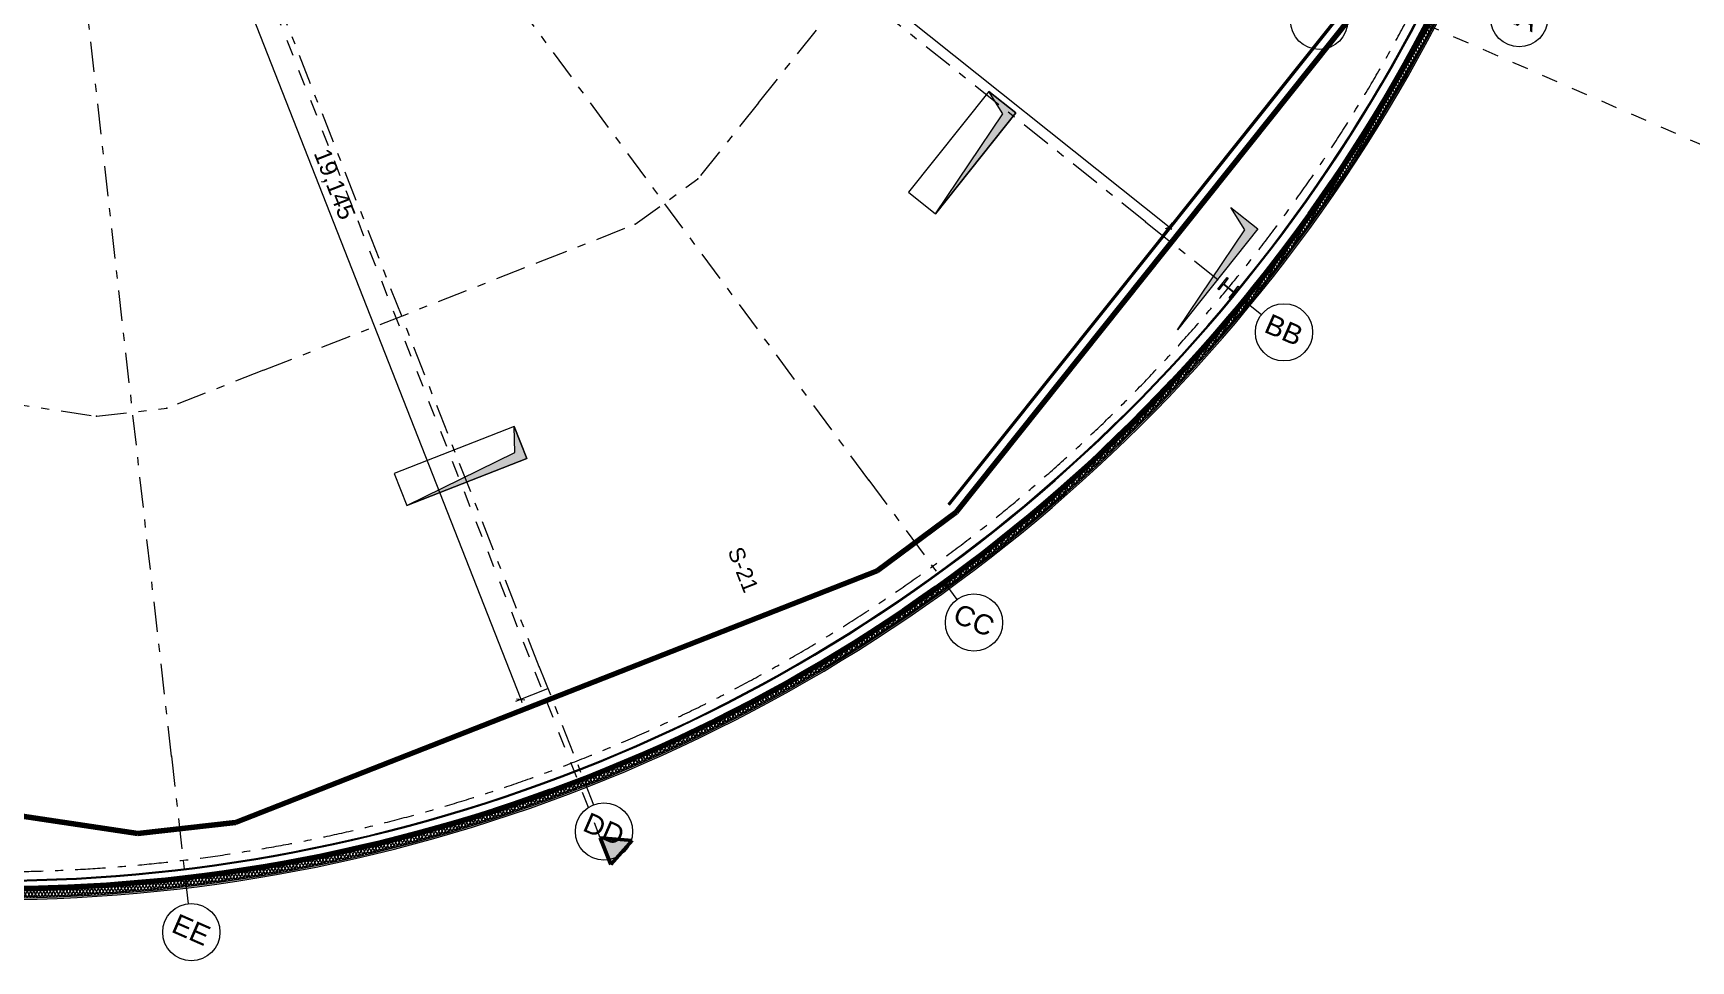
# Model space of a CAD drawing. Header units: millimetres. Extents: x -50172 to 90294, y -80883 to 956680.
# Drawn here: x -26051 to 2893, y -73314 to -57114 of the extents above; entities that cross this region are included whole.
import ezdxf
from ezdxf.enums import TextEntityAlignment as Align

# ---------------------------------------------------------------- set-up
doc = ezdxf.new("R2010")
doc.units = ezdxf.units.MM
doc.header["$MEASUREMENT"] = 0
doc.linetypes.add('Dashed', pattern=[564.444447, 282.222223, -282.222223])
doc.linetypes.add('Double Dashed', pattern=[1093.611073, 529.166651, -211.666656, 141.111112, -211.666656])
for name, color, linetype in [('A-25-M_Wall_Ext', 7, 'Continuous'), ('A-95-MC_Marker_Section_P2.Marker', 7, 'Continuous'), ('COLUMN.IFC Import', 7, 'Continuous'), ('New_A-05-M_Gross_Int_Plant', 7, 'Continuous'), ('New_A-15-MG_Structural_Grid_Phase_2', 7, 'Continuous'), ('New_A-25-M_Wall_Ext', 7, 'Continuous'), ('New_A-60-M_Mechanical', 7, 'Continuous'), ('New_A-95-D_1_100', 7, 'Continuous')]:
    doc.layers.add(name, color=color, linetype=linetype)
for name, color, linetype, lineweight in [('A-25-M_Wall_Ext_Pen_No__1', 7, 'Continuous', 13), ('A-95-MC_Marker_Section_P2.Marker_Pen_No__1', 7, 'Continuous', 13), ('A-95-MC_Marker_Section_P2.Marker_Pen_No__6', 7, 'Continuous', 35), ('COLUMN.IFC Import_Pen_No__2', 8, 'Continuous', 15), ('New_A-05-M_Gross_Int_Plant_Pen_No__198', 7, 'Continuous', 100), ('New_A-25-M_Wall_Ext_Pen_No__87', 8, 'Continuous', 20), ('New_A-60-M_Mechanical_Pen_No__1', 7, 'Continuous', 13), ('New_A-60-M_Mechanical_Pen_No__89', 8, 'Continuous', 20), ('New_A-95-D_1_100_Pen_No__1', 7, 'Continuous', 13), ('New_ArchiCAD Zone Stamps_Pen_No__9', 7, 'Continuous', 13)]:
    doc.layers.add(name, color=color, linetype=linetype, lineweight=lineweight)
for name, color, linetype, lineweight, true_color in [('A-25-M_Wall_Ext_Pen_No__107', 7, 'Continuous', 15, 0xa6a6a6), ('A-95-MC_Marker_Section_P2.Marker_Pen_No__25', 7, 'Continuous', 50, 0x2a2a2a), ('New_A-15-MG_Structural_Grid_Phase_2_Pen_No__222', 7, 'Continuous', 13, 0x65af33)]:
    doc.layers.add(name, color=color, linetype=linetype, lineweight=lineweight, true_color=true_color)
doc.styles.add('GENERATED_STYLE_2', font='')
doc.styles.add('GENERATED_STYLE_3', font='')
doc.styles.add('GENERATED_STYLE_4', font='')
doc.styles.get('GENERATED_STYLE_2').set_extended_font_data('Arial', bold=True)
doc.styles.get('GENERATED_STYLE_3').set_extended_font_data('Arial')
doc.styles.get('GENERATED_STYLE_4').set_extended_font_data('Swis721 BT')
doc.dimstyles.new('GENERATED_STYLE__2', dxfattribs={"dimtxt": 300, "dimasz": 95, "dimexe": 0.18, "dimexo": 0, "dimgap": 0.09, "dimtad": 1, "dimdec": 0, "dimzin": 0, "dimdsep": 46, "dimtxsty": 'GENERATED_STYLE_3', "dimblk": 'ARROWHEAD_2', "dimblk1": 'ARROWHEAD_2', "dimblk2": 'ARROWHEAD_2', "dimcen": 0.09, "dimclrd": 7, "dimclre": 7, "dimclrt": 7, "dimadec": 0, "dimazin": 0, "dimtfac": 1, "dimtdec": 4, "dimtmove": 0, "dimatfit": 3, "dimfxl": 1, "dimtolj": 1, "dimtzin": 0, "dimarcsym": 0})
pattern_1 = [(60, (0, 0), (-43.30127, 25), []), (120, (0, 0), (43.30127, 25), [])]

# ---------------------------------------------------------------- blocks, each defined once
blk = doc.blocks.new('VENTS__4_1', base_point=(-27759, -71242))
at = {"layer": 'New_A-05-M_Gross_Int_Plant_Pen_No__198', "linetype": 'Continuous'}
for p, q in [((-2621, -56306), (-9936, -65482)), ((-9936, -65482), (-11317, -66502)), ((-11317, -66502), (-22517, -70900)), ((-24222, -71093), (-36121, -69302)), ((-22517, -70900), (-24222, -71093))]:
    blk.add_line(p, q, dxfattribs=at)
blk.add_arc((-26646, -43925), 28129, 246.4404, 336.4588, dxfattribs=at)
at = {"layer": 'New_ArchiCAD Zone Stamps_Pen_No__9'}
for tag, height, style, p in [('ROOM_NAME', 200, 'GENERATED_STYLE_2', (-28182, -70863)), ('measuredAreaCode', 175, 'GENERATED_STYLE_3', (-28335, -71208)), ('DUMMY_649', 175, 'GENERATED_STYLE_3', (-28066, -71325)), ('DUMMY_650', 175, 'GENERATED_STYLE_3', (-27638, -71512)), ('DUMMY_651', 117, 'GENERATED_STYLE_3', (-27394, -71605))]:
    blk.add_attdef(tag, text='', height=height, rotation=336.4404, dxfattribs=dict(at, style=style)).set_placement(p, align=Align.TOP_LEFT)
blk = doc.blocks.new('Slab_9_1', base_point=(-10296, -60267))
at = {"layer": 'New_A-60-M_Mechanical_Pen_No__89', "linetype": 'Continuous', "flags": 128}
blk.add_lwpolyline([(-10296, -60267), (-8893, -58507), (-9363, -58133), (-10765, -59893)], close=True, dxfattribs=at)
blk = doc.blocks.new('Slab_10_1', base_point=(-19528, -65362))
at = {"layer": 'New_A-60-M_Mechanical_Pen_No__89', "linetype": 'Continuous', "flags": 128}
blk.add_lwpolyline([(-19528, -65362), (-17434, -64540), (-17653, -63981), (-19747, -64803)], close=True, dxfattribs=at)
blk = doc.blocks.new('Wall_99_1', base_point=(-2760, -56162))
at = {"layer": 'New_A-25-M_Wall_Ext_Pen_No__87', "linetype": 'Continuous', "flags": 128}
for points in [[(-2760, -56162), (-10074, -65339)], [(-9936, -65482), (-2622, -56307)]]:
    blk.add_lwpolyline(points, dxfattribs=at)
blk = doc.blocks.new('Wall_381_1', base_point=(-38295, -69817))
at = {"layer": 'A-25-M_Wall_Ext_Pen_No__107', "linetype": 'Continuous'}
h = blk.add_hatch(dxfattribs=at)
h.set_pattern_fill('Batt_Insulation_0001', color=256, style=0, pattern_type=2)
h.set_pattern_definition(pattern_1)
h.paths.add_polyline_path([(-38283, -69792, 0.417312), (-650, -55000), (-673, -54990, -0.41731), (-38273, -69770)])
h = blk.add_hatch(dxfattribs=at)
h.set_pattern_fill('Batt_Insulation_0001', color=256, style=0, pattern_type=2)
h.set_pattern_definition(pattern_1)
h.paths.add_polyline_path([(-38273, -69770, 0.41731), (-673, -54990), (-765, -54950, -0.417301), (-38232, -69679)])
h = blk.add_hatch(dxfattribs=at)
h.set_pattern_fill('Plywood_0001', color=256, style=0, pattern_type=2)
h.set_pattern_definition([(0, (0, 0), (0, 200), [])])
h.paths.add_polyline_path([(-38232, -69679, 0.417301), (-765, -54950), (-781, -54943, -0.417299), (-38224, -69662)])
at = {"layer": 'A-25-M_Wall_Ext_Pen_No__107', "linetype": 'Continuous', "lineweight": 0, "true_color": 0x535353}
for points in [[(-38224, -69662, 0.417299), (-781, -54943), (-783, -54942, -0.417299), (-38223, -69660)], [(-38161, -69524, 0.417286), (-921, -54883), (-923, -54882, -0.417285), (-38160, -69522)]]:
    blk.add_hatch(color=251, dxfattribs=at).paths.add_polyline_path(points)
at = {"layer": 'A-25-M_Wall_Ext_Pen_No__107', "linetype": 'Continuous'}
h = blk.add_hatch(dxfattribs=at)
h.set_pattern_fill('Plaster_0001', color=256, style=0, pattern_type=2)
h.set_pattern_definition([(201.458, (0, 0), (-63.3617, 161.19955), [0, -100]), (201.458, (-14.85, -98.89), (-63.3617, 161.19955), [0, -100])])
h.paths.add_polyline_path([(-38160, -69522, 0.417285), (-923, -54882), (-937, -54876, -0.417284), (-38154, -69508)])
blk.add_hatch(color=256, dxfattribs=at).paths.add_polyline_path([(-38295, -69817, 0.417314), (-625, -55010), (-650, -55000, -0.417312), (-38283, -69792)])
at = {"layer": 'A-25-M_Wall_Ext_Pen_No__1', "linetype": 'Continuous'}
for radius, start, end in [(28418, 246.1562, 336.7612), (28318, 246.1585, 336.7618), (28300, 246.159, 336.7619), (28298, 246.159, 336.7619), (28148, 246.1625, 336.7628), (28146, 246.1625, 336.7628), (28131, 246.1629, 336.7629), (28470, 246.1551, 336.7609), (28443, 246.1557, 336.7611)]:
    blk.add_arc((-26785, -43777), radius, start, end, dxfattribs=at)
blk = doc.blocks.new('Wall_397_1', base_point=(-2746, -56152))
at = {"layer": 'A-25-M_Wall_Ext_Pen_No__107', "linetype": 'Continuous'}
for points in [[(-2746, -56152), (-10078, -65341), (-10069, -65350), (-2737, -56162)], [(-2737, -56162), (-10069, -65350), (-10060, -65359), (-2728, -56171)], [(-9948, -65476), (-2617, -56288), (-2625, -56279), (-9956, -65467)], [(-9939, -65485), (-2608, -56297), (-2617, -56288), (-9948, -65476)]]:
    blk.add_hatch(color=256, dxfattribs=at).paths.add_polyline_path(points)
at = {"layer": 'A-25-M_Wall_Ext_Pen_No__1', "linetype": 'Continuous'}
for p, q in [((-2737, -56162), (-10069, -65350)), ((-2728, -56171), (-10060, -65359)), ((-9956, -65467), (-2625, -56279)), ((-9948, -65476), (-2617, -56288))]:
    blk.add_line(p, q, dxfattribs=at)
at = {"layer": 'A-25-M_Wall_Ext_Pen_No__1', "linetype": 'Continuous', "flags": 128}
for points in [[(-2746, -56152), (-10078, -65341)], [(-9939, -65485), (-2608, -56297)]]:
    blk.add_lwpolyline(points, dxfattribs=at)
blk = doc.blocks.new('Standard grid marker_11')
at = {"layer": 'New_A-15-MG_Structural_Grid_Phase_2_Pen_No__222', "linetype": 'Double Dashed'}
for q in [(0, 0), (19495, 0)]:
    blk.add_line((2591, 0), q, dxfattribs=at)
at = {"layer": 'New_A-15-MG_Structural_Grid_Phase_2_Pen_No__222', "linetype": 'Continuous'}
blk.add_circle((-500, 0), 500, dxfattribs=at)
at = {"layer": 'New_A-15-MG_Structural_Grid_Phase_2_Pen_No__222', "linetype": 'Double Dashed'}
blk.add_point((2591, 0), dxfattribs=at)
blk.add_point((2591, 0), dxfattribs=at)
at = {"layer": 'New_A-15-MG_Structural_Grid_Phase_2_Pen_No__222', "style": 'GENERATED_STYLE_4'}
for tag, p in [('AC_MarkerText_1_0', (-500, 43)), ('AC_MarkerText_1_1', (22585, 43))]:
    blk.add_attdef(tag, text='', height=350, rotation=240.0028, dxfattribs=at).set_placement(p, align=Align.MIDDLE_CENTER)
blk = doc.blocks.new('Standard grid marker_12')
at = {"layer": 'New_A-15-MG_Structural_Grid_Phase_2_Pen_No__222', "linetype": 'Double Dashed'}
for q in [(19515, 0), (2591, 0), (0, 0)]:
    blk.add_line((2591, 0), q, dxfattribs=at)
at = {"layer": 'New_A-15-MG_Structural_Grid_Phase_2_Pen_No__222', "linetype": 'Continuous'}
blk.add_circle((-500, 0), 500, dxfattribs=at)
at = {"layer": 'New_A-15-MG_Structural_Grid_Phase_2_Pen_No__222', "linetype": 'Double Dashed'}
blk.add_point((2591, 0), dxfattribs=at)
at = {"layer": 'New_A-15-MG_Structural_Grid_Phase_2_Pen_No__222', "style": 'GENERATED_STYLE_4'}
for tag, p in [('AC_MarkerText_1_0', (-500, 43)), ('AC_MarkerText_1_1', (22605, 43))]:
    blk.add_attdef(tag, text='', height=350, rotation=225.0159, dxfattribs=at).set_placement(p, align=Align.MIDDLE_CENTER)
blk = doc.blocks.new('Standard grid marker_13')
at = {"layer": 'New_A-15-MG_Structural_Grid_Phase_2_Pen_No__222', "linetype": 'Double Dashed'}
for q in [(0, 0), (19354, 0)]:
    blk.add_line((2591, 0), q, dxfattribs=at)
at = {"layer": 'New_A-15-MG_Structural_Grid_Phase_2_Pen_No__222', "linetype": 'Continuous'}
blk.add_circle((-500, 0), 500, dxfattribs=at)
at = {"layer": 'New_A-15-MG_Structural_Grid_Phase_2_Pen_No__222', "linetype": 'Double Dashed'}
blk.add_point((2591, 0), dxfattribs=at)
blk.add_point((2591, 0), dxfattribs=at)
at = {"layer": 'New_A-15-MG_Structural_Grid_Phase_2_Pen_No__222', "style": 'GENERATED_STYLE_4'}
for tag, p in [('AC_MarkerText_1_0', (-500, 44)), ('AC_MarkerText_1_1', (22445, 44))]:
    blk.add_attdef(tag, text='', height=350, rotation=210.0234, dxfattribs=at).set_placement(p, align=Align.MIDDLE_CENTER)
blk = doc.blocks.new('Standard grid marker_14')
at = {"layer": 'New_A-15-MG_Structural_Grid_Phase_2_Pen_No__222', "linetype": 'Double Dashed'}
for p, q in [((2591, 1), (0, 1)), ((2591, 0), (2591, 1)), ((2591, 0), (19467, 0)), ((19467, 0), (19468, 1)), ((19468, 1), (22058, 1))]:
    blk.add_line(p, q, dxfattribs=at)
at = {"layer": 'New_A-15-MG_Structural_Grid_Phase_2_Pen_No__222', "linetype": 'Continuous'}
for centre in [(-500, 1), (22558, 1)]:
    blk.add_circle(centre, 500, dxfattribs=at)
at = {"layer": 'New_A-15-MG_Structural_Grid_Phase_2_Pen_No__222', "linetype": 'Double Dashed'}
for p in [(2591, 0), (19467, 0)]:
    blk.add_point(p, dxfattribs=at)
at = {"layer": 'New_A-15-MG_Structural_Grid_Phase_2_Pen_No__222', "style": 'GENERATED_STYLE_4'}
for tag, p in [('AC_MarkerText_1_0', (-500, 44)), ('AC_MarkerText_1_1', (22558, 44))]:
    blk.add_attdef(tag, text='', height=350, rotation=195.0277, dxfattribs=at).set_placement(p, align=Align.MIDDLE_CENTER)
blk = doc.blocks.new('Standard grid marker_15')
at = {"layer": 'New_A-15-MG_Structural_Grid_Phase_2_Pen_No__222', "linetype": 'Double Dashed'}
for p, q in [((2591, 0), (0, 0)), ((2591, 0), (20064, 0)), ((20064, 0), (22654, 0))]:
    blk.add_line(p, q, dxfattribs=at)
at = {"layer": 'New_A-15-MG_Structural_Grid_Phase_2_Pen_No__222', "linetype": 'Continuous'}
for centre in [(-500, 0), (23154, 0)]:
    blk.add_circle(centre, 500, dxfattribs=at)
at = {"layer": 'New_A-15-MG_Structural_Grid_Phase_2_Pen_No__222', "linetype": 'Double Dashed'}
for p in [(2591, 0), (2591, 0), (20064, 0), (20064, 0)]:
    blk.add_point(p, dxfattribs=at)
at = {"layer": 'New_A-15-MG_Structural_Grid_Phase_2_Pen_No__222', "style": 'GENERATED_STYLE_4'}
for tag, p in [('AC_MarkerText_1_0', (-500, 43)), ('AC_MarkerText_1_1', (23154, 43))]:
    blk.add_attdef(tag, text='', height=350, rotation=180, dxfattribs=at).set_placement(p, align=Align.MIDDLE_CENTER)
blk = doc.blocks.new('Standard grid marker_17')
at = {"layer": 'New_A-15-MG_Structural_Grid_Phase_2_Pen_No__222', "linetype": 'Double Dashed'}
for p, q in [((1715, 0), (0, 0)), ((1715, 0), (6970, 0)), ((6970, 0), (8684, 0))]:
    blk.add_line(p, q, dxfattribs=at)
blk = doc.blocks.new('Standard grid marker_18')
at = {"layer": 'New_A-15-MG_Structural_Grid_Phase_2_Pen_No__222', "linetype": 'Double Dashed'}
blk.add_line((0, 0), (1239, 0), dxfattribs=at)
for p in [(0, 0), (1239, 0)]:
    blk.add_point(p, dxfattribs=at)
blk = doc.blocks.new('Standard grid marker_19')
at = {"layer": 'New_A-15-MG_Structural_Grid_Phase_2_Pen_No__222', "linetype": 'Double Dashed'}
for p, q in [((1813, 0), (0, 0)), ((1813, 0), (6970, 0)), ((6970, 0), (8784, 0))]:
    blk.add_line(p, q, dxfattribs=at)
blk = doc.blocks.new('Standard grid marker_20')
at = {"layer": 'New_A-15-MG_Structural_Grid_Phase_2_Pen_No__222', "linetype": 'Double Dashed'}
blk.add_line((0, 0), (1350, 0), dxfattribs=at)
for p in [(0, 0), (1350, 0)]:
    blk.add_point(p, dxfattribs=at)
blk = doc.blocks.new('Standard grid marker_21')
at = {"layer": 'New_A-15-MG_Structural_Grid_Phase_2_Pen_No__222', "linetype": 'Double Dashed'}
for p, q in [((1701, 0), (0, 0)), ((1701, 0), (6898, 0)), ((6898, 0), (8599, 0))]:
    blk.add_line(p, q, dxfattribs=at)
blk = doc.blocks.new('Standard grid marker_26')
at = {"layer": 'New_A-15-MG_Structural_Grid_Phase_2_Pen_No__222', "linetype": 'Double Dashed'}
blk.add_arc((0, 0), 27978, 0, 90.636, dxfattribs=at)
at = {"layer": 'New_A-15-MG_Structural_Grid_Phase_2_Pen_No__222', "style": 'GENERATED_STYLE_4'}
blk.add_attdef('AC_MarkerText_1', text='', height=350, rotation=90.3066, dxfattribs=at).set_placement((-1326, 28008), align=Align.MIDDLE_CENTER)
blk = doc.blocks.new('Column 145')
at = {"layer": 'COLUMN.IFC Import_Pen_No__2', "linetype": 'Continuous'}
for p, q in [((-129.4, 133.35), (129.4, 133.35)), ((-129.4, 112.85), (-129.4, 133.35)), ((-6.4, 112.85), (-129.4, 112.85)), ((-6.4, -112.85), (-6.4, 112.85)), ((6.4, 112.85), (6.4, -112.85)), ((129.4, 112.85), (6.4, 112.85)), ((129.4, 133.35), (129.4, 112.85)), ((-129.4, -112.85), (-6.4, -112.85)), ((-129.4, -133.35), (-129.4, -112.85)), ((129.4, -133.35), (-129.4, -133.35)), ((6.4, -112.85), (129.4, -112.85)), ((129.4, -112.85), (129.4, -133.35))]:
    blk.add_line(p, q, dxfattribs=at)
blk = doc.blocks.new('*D1317')
at = {"layer": 'New_A-95-D_1_100_Pen_No__1', "linetype": 'Continuous'}
for p, q in [((-24618, -50959), (-24056, -50739)), ((-24460, -50936), (-24603, -50914)), ((-24554, -50868), (-24531, -50925)), ((-24531, -50925), (-17538, -68747)), ((-17625, -68781), (-17063, -68560)), ((-17610, -68736), (-17467, -68758)), ((-17538, -68747), (-17516, -68804))]:
    blk.add_line(p, q, dxfattribs=at)
at = {"layer": 'New_A-95-D_1_100_Pen_No__1', "insert": (-21209, -59228), "char_height": 300, "attachment_point": 7, "rotation": 291.4245, "style": 'GENERATED_STYLE_3'}
blk.add_mtext('\\A1;{\\fArial|b0|i0|c0|p34;19,145}', dxfattribs=at)
blk = doc.blocks.new('ARROWHEAD_2')
at = {"color": 0, "linetype": 'Continuous', "lineweight": 0}
for p, q in [((0, 0), (-1, 0)), ((-0.38, -0.66), (0.38, 0.66))]:
    blk.add_line(p, q, dxfattribs=at)
blk = doc.blocks.new('*D1318')
at = {"layer": 'New_A-95-D_1_100_Pen_No__1', "linetype": 'Continuous'}
for p, q in [((-21208, -48775), (-21032, -48554)), ((-21023, -48601), (-21158, -48654)), ((-21138, -48589), (-21091, -48628)), ((-21091, -48628), (-6215, -60497)), ((-6333, -60645), (-6157, -60424)), ((-6282, -60524), (-6148, -60471)), ((-6215, -60497), (-6167, -60535))]:
    blk.add_line(p, q, dxfattribs=at)
at = {"layer": 'New_A-95-D_1_100_Pen_No__1', "insert": (-14107, -54123), "char_height": 300, "attachment_point": 7, "rotation": 321.4127, "style": 'GENERATED_STYLE_3'}
blk.add_mtext('\\A1;{\\fArial|b0|i0|c0|p34;19,031}', dxfattribs=at)
blk = doc.blocks.new('Standard grid marker_35')
at = {"layer": 'New_A-15-MG_Structural_Grid_Phase_2_Pen_No__222', "linetype": 'Continuous'}
blk.add_circle((-500, 1170), 500, dxfattribs=at)
at = {"layer": 'New_A-15-MG_Structural_Grid_Phase_2_Pen_No__222', "style": 'GENERATED_STYLE_4'}
for tag, p in [('AC_MarkerText_1_0', (-500, 1206)), ('AC_MarkerText_1_1', (56184, 1206))]:
    blk.add_attdef(tag, text='', height=350, rotation=270, dxfattribs=at).set_placement(p, align=Align.MIDDLE_CENTER)
blk = doc.blocks.new('Cutting Plane_1_1', base_point=(-16058, -71396))
at = {"layer": 'A-95-MC_Marker_Section_P2.Marker_Pen_No__25', "linetype": 'Continuous'}
blk.add_hatch(color=256, dxfattribs=at).paths.add_polyline_path([(-15966, -71629), (-16149, -71164), (-15592, -71213)])
at = {"layer": 'A-95-MC_Marker_Section_P2.Marker_Pen_No__1', "linetype": 'Dashed'}
blk.add_line((-16149, -71164), (-24895, -48894), dxfattribs=at)
at = {"layer": 'A-95-MC_Marker_Section_P2.Marker_Pen_No__25', "linetype": 'Continuous'}
for p, q in [((-16149, -71164), (-15592, -71213)), ((-15966, -71629), (-16149, -71164)), ((-15592, -71213), (-15966, -71629))]:
    blk.add_line(p, q, dxfattribs=at)
at = {"layer": 'A-95-MC_Marker_Section_P2.Marker_Pen_No__6', "insert": (-13637, -66912), "char_height": 275, "attachment_point": 9, "rotation": 291.4404, "style": 'GENERATED_STYLE_4'}
blk.add_mtext('\\A1;{\\fSwis721 BT|b0|i0|c0|p34;S-21}', dxfattribs=at)
blk = doc.blocks.new('Cutting Plane_6_1', base_point=(10470, -62287))
at = {"layer": 'A-95-MC_Marker_Section_P2.Marker_Pen_No__1', "linetype": 'Dashed'}
blk.add_line((3665, -59319), (-44301, -38404), dxfattribs=at)

msp = doc.modelspace()

# ---------------------------------------------------------------- hatches: boundary and pattern name
at = {"layer": 'New_A-60-M_Mechanical_Pen_No__1', "linetype": 'Continuous'}
for points in [[(-10295.7, -60266.6), (-9122.7, -58522.7), (-9362.7, -58133), (-8893.5, -58507)], [(-6070.5, -62293.7), (-4897.5, -60549.8), (-5137.6, -60160.2), (-4668.3, -60534.1)], [(-19528.3, -65361.7), (-17640.1, -64438.8), (-17653, -63981.3), (-17433.8, -64539.8)]]:
    msp.add_hatch(color=256, dxfattribs=at).paths.add_polyline_path(points)

# ---------------------------------------------------------------- linework, layer by layer
at = {"layer": 'New_A-60-M_Mechanical_Pen_No__1', "linetype": 'Continuous', "flags": 128}
for points in [[(-10295.7, -60266.6), (-9122.7, -58522.7), (-9362.7, -58133), (-8893.5, -58507)], [(-6070.5, -62293.7), (-4897.5, -60549.8), (-5137.6, -60160.2), (-4668.3, -60534.1)], [(-19528.3, -65361.7), (-17640.1, -64438.8), (-17653, -63981.3), (-17433.8, -64539.8)]]:
    msp.add_lwpolyline(points, close=True, dxfattribs=at)

# ---------------------------------------------------------------- block references
at = {"layer": 'A-25-M_Wall_Ext', "color": 250, "lineweight": 50, "true_color": 0x2a2a2a}
for name, p in [('Wall_381_1', (-38294.6, -69816.9)), ('Wall_397_1', (-2745.8, -56152.5))]:
    msp.add_blockref(name, p, dxfattribs=at)
at = {"layer": 'A-95-MC_Marker_Section_P2.Marker'}
for name, p in [('Cutting Plane_6_1', (10470.5, -62286.8)), ('Cutting Plane_1_1', (-16057.7, -71396.2))]:
    msp.add_blockref(name, p, dxfattribs=at)
at = {"layer": 'COLUMN.IFC Import', "linetype": 'Continuous', "zscale": 1000, "rotation": 51.41241155949833}
msp.add_blockref('Column 145', (-5178.6, -61565.3), dxfattribs=at)
at = {"layer": 'New_A-05-M_Gross_Int_Plant', "linetype": 'Continuous'}
msp.add_blockref('VENTS__4_1', (-27758.6, -71241.6), dxfattribs=at)
at = {"layer": 'New_A-15-MG_Structural_Grid_Phase_2', "color": 8, "linetype": 'Continuous', "lineweight": 15, "zscale": 1000}
for name, p, rotation in [('Standard grid marker_35', (-2323.9, -56907.5), 66.44041158399293), ('Standard grid marker_26', (-26783.5, -43781.2), 246.1337837427074), ('Standard grid marker_21', (-14447.1, -59659.7), 51.41273909023403), ('Standard grid marker_20', (-15540.1, -60452.1), 35.94202567885469), ('Standard grid marker_19', (-23716, -63662.8), 21.44041158373082), ('Standard grid marker_17', (-33534.9, -62507.7), 351.4296153646693), ('Standard grid marker_18', (-24947.5, -63801.9), 6.440412568064064)]:
    msp.add_blockref(name, p, dxfattribs=dict(at, rotation=rotation))
at = {"layer": 'New_A-15-MG_Structural_Grid_Phase_2', "color": 8, "linetype": 'Continuous', "lineweight": 15}
ref = msp.add_blockref('Standard grid marker_15', (-562.6, -56653.6), dxfattribs=dict(at, zscale=1000, rotation=156.4404115839914))
ref.add_attrib('AC_MarkerText_1', 'AA', dxfattribs={"layer": 'New_A-15-MG_Structural_Grid_Phase_2_Pen_No__222', "color": 85, "true_color": 0x65af33, "height": 350, "rotation": 336.44041, "style": 'GENERATED_STYLE_4'}).set_placement((-104.3, -56810), align=Align.MIDDLE_CENTER)
ref.add_attrib('AC_MarkerText_1_1', 'AA', dxfattribs={"layer": 'New_A-15-MG_Structural_Grid_Phase_2_Pen_No__222', "color": 85, "true_color": 0x65af33, "height": 350, "rotation": 336.44041, "style": 'GENERATED_STYLE_4'}).set_placement((-21786.7, -47355.4), align=Align.MIDDLE_CENTER)
ref = msp.add_blockref('Standard grid marker_14', (-4601.2, -62025.7), dxfattribs=dict(at, zscale=1000, rotation=141.4127390902341))
ref.add_attrib('AC_MarkerText_1', 'BB', dxfattribs={"layer": 'New_A-15-MG_Structural_Grid_Phase_2_Pen_No__222', "color": 85, "true_color": 0x65af33, "height": 350, "rotation": 336.44041, "style": 'GENERATED_STYLE_4'}).set_placement((-4210.7, -62294.6), align=Align.MIDDLE_CENTER)
ref.add_attrib('AC_MarkerText_1_1', 'BB', dxfattribs={"layer": 'New_A-15-MG_Structural_Grid_Phase_2_Pen_No__222', "color": 85, "true_color": 0x65af33, "height": 350, "rotation": 336.44041, "style": 'GENERATED_STYLE_4'}).set_placement((-22234.4, -47913.1), align=Align.MIDDLE_CENTER)
ref = msp.add_blockref('Standard grid marker_13', (-9920.8, -67004.8), dxfattribs=dict(at, zscale=1000, rotation=126.417012497801))
ref.add_attrib('AC_MarkerText_1', 'CC', dxfattribs={"layer": 'New_A-15-MG_Structural_Grid_Phase_2_Pen_No__222', "color": 85, "true_color": 0x65af33, "height": 350, "rotation": 336.44041, "style": 'GENERATED_STYLE_4'}).set_placement((-9623.9, -67363.5), align=Align.MIDDLE_CENTER)
ref = msp.add_blockref('Standard grid marker_12', (-16266.9, -70590.4), dxfattribs=dict(at, zscale=1000, rotation=111.4245376389394))
ref.add_attrib('AC_MarkerText_1', 'DD', dxfattribs={"layer": 'New_A-15-MG_Structural_Grid_Phase_2_Pen_No__222', "color": 85, "true_color": 0x65af33, "height": 350, "rotation": 336.44041, "style": 'GENERATED_STYLE_4'}).set_placement((-16084.1, -71012.4), align=Align.MIDDLE_CENTER)
ref = msp.add_blockref('Standard grid marker_11', (-23345.9, -72317.5), dxfattribs=dict(at, zscale=1000, rotation=96.43765179530504))
ref.add_attrib('AC_MarkerText_1', 'EE', dxfattribs={"layer": 'New_A-15-MG_Structural_Grid_Phase_2_Pen_No__222', "color": 85, "true_color": 0x65af33, "height": 350, "rotation": 336.44041, "style": 'GENERATED_STYLE_4'}).set_placement((-23289.8, -72770.9), align=Align.MIDDLE_CENTER)
at = {"layer": 'New_A-25-M_Wall_Ext', "color": 250, "lineweight": 50, "true_color": 0x2a2a2a}
msp.add_blockref('Wall_99_1', (-2759.7, -56162.4), dxfattribs=at)
at = {"layer": 'New_A-60-M_Mechanical', "color": 8, "linetype": 'Continuous', "lineweight": 20}
for name, p in [('Slab_9_1', (-10295.7, -60266.6)), ('Slab_10_1', (-19528.3, -65361.7))]:
    msp.add_blockref(name, p, dxfattribs=at)

# ---------------------------------------------------------------- dimensions: what is measured, and where the dimension line sits
at = {"layer": 'New_A-95-D_1_100', "linetype": 'Continuous'}
for base, p1, p2, angle, picture, middle, turn in [((-6215, -60497.3), (-21208.4, -48775.1), (-6332.7, -60644.8), 321.41274, '*D1318', (-13507.5, -54409.8), 321.41274), ((-17538.1866, -68746.8621), (-24056.2349, -50738.8587), (-17063.2096, -68560.486), 291.42454, '*D1317', (-20832.4968, -59776.4502), 291.42454)]:
    dim = msp.add_linear_dim(base=base, p1=p1, p2=p2, angle=angle, dimstyle='GENERATED_STYLE__2', dxfattribs=at)
    dim.commit()
    dim.dimension.update_dxf_attribs({"geometry": picture, "text_midpoint": middle, "dimtype": 160, "text_rotation": turn})

doc.saveas('drawing.dxf')
